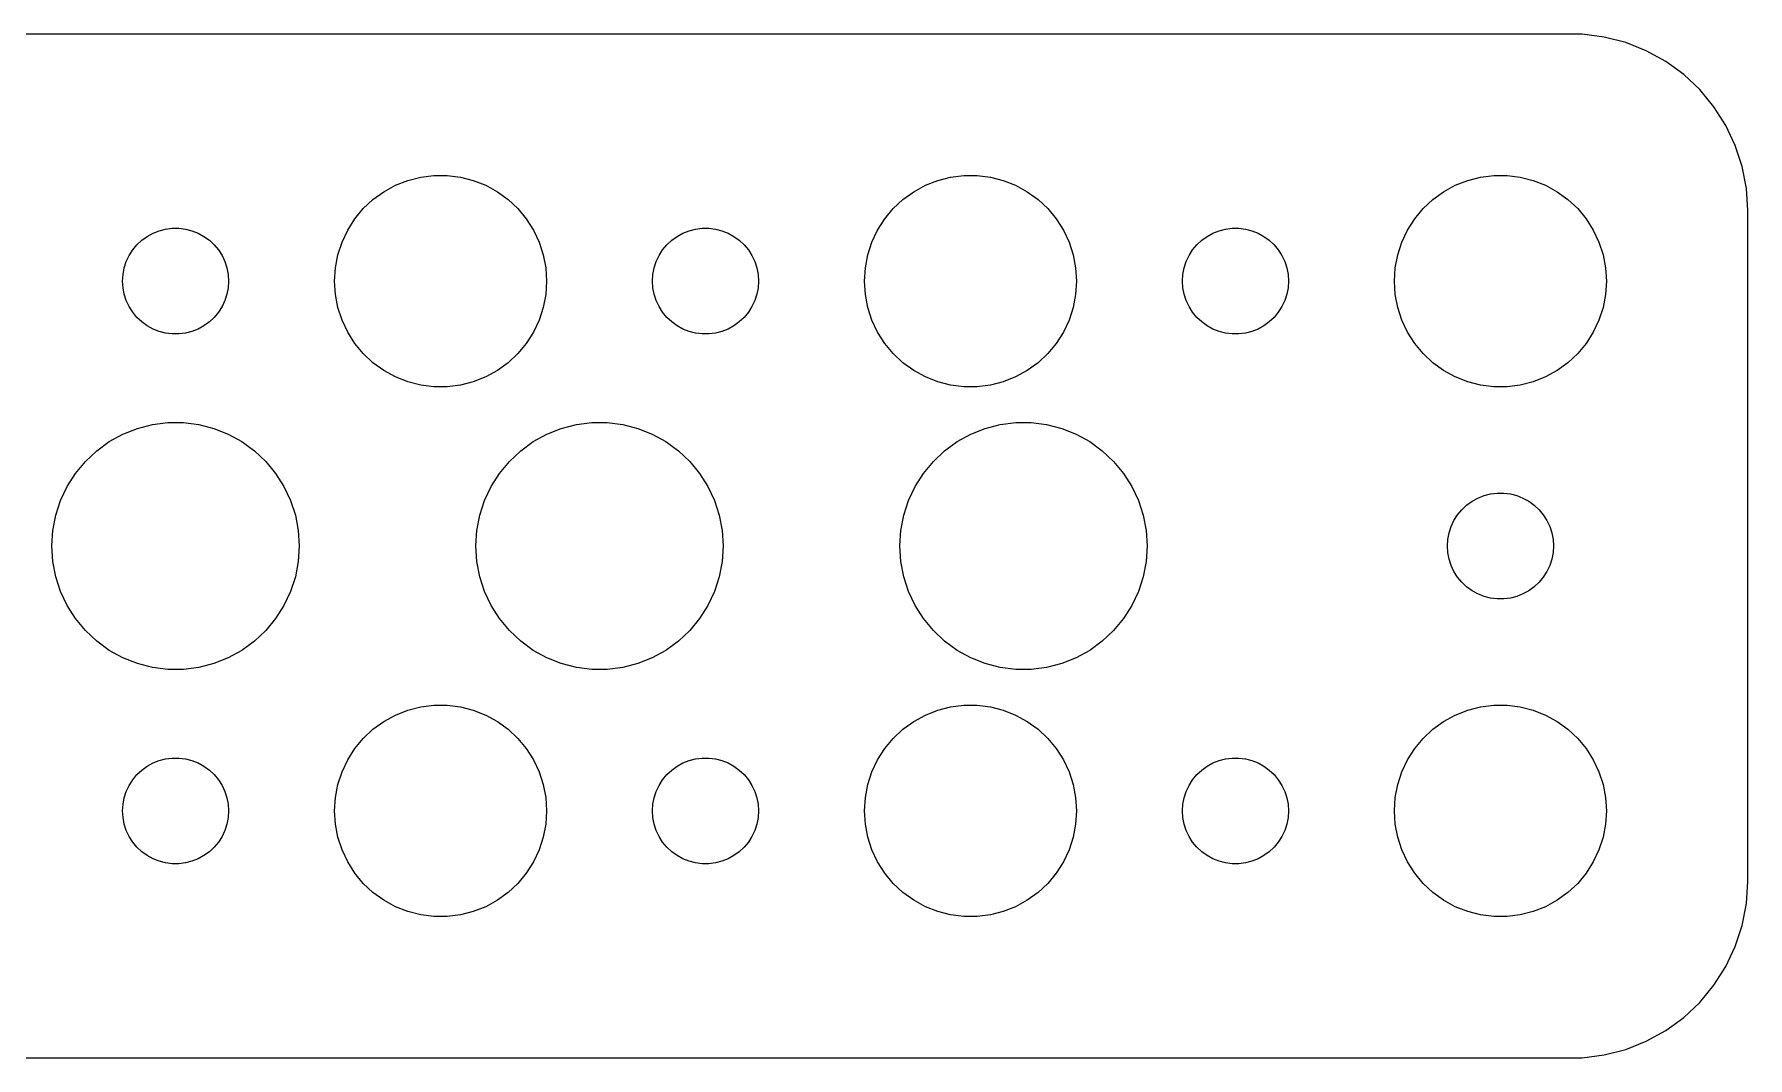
# Model space of a CAD drawing. Header units: metres. Extents: x -44.5 to 44.5, y 24.5 to 53.5.
# Drawn here: x -4 to 44.5, y 24.51 to 53.49 of the extents above; entities that cross this region are included whole.
import ezdxf

# ---------------------------------------------------------------- set-up
doc = ezdxf.new("R2010")
doc.units = ezdxf.units.M

msp = doc.modelspace()

# ---------------------------------------------------------------- linework, layer by layer
for p, q in [((39.8139, 53.4901), (-39.8139, 53.4901)), ((40.4369, 53.4114), (39.8139, 53.4901)), ((41.0451, 53.2553), (40.4369, 53.4114)), ((41.6289, 53.0241), (41.0451, 53.2553)), ((42.1791, 52.7216), (41.6289, 53.0241)), ((42.6871, 52.3526), (42.1791, 52.7216)), ((43.1448, 51.9227), (42.6871, 52.3526)), ((43.5451, 51.4389), (43.1448, 51.9227)), ((43.8815, 50.9088), (43.5451, 51.4389)), ((44.1489, 50.3406), (43.8815, 50.9088)), ((44.3429, 49.7434), (44.1489, 50.3406)), ((6.93785, 49.4469), (7.31161, 49.4941)), ((7.31161, 49.4941), (7.68837, 49.4941)), ((7.68837, 49.4941), (8.06213, 49.4469)), ((21.9379, 49.4469), (22.3116, 49.4941)), ((22.3116, 49.4941), (22.6884, 49.4941)), ((22.6884, 49.4941), (23.0621, 49.4469)), ((36.9379, 49.4469), (37.3116, 49.4941)), ((37.3116, 49.4941), (37.6884, 49.4941)), ((37.6884, 49.4941), (38.0621, 49.4469)), ((44.4606, 49.1267), (44.3429, 49.7434)), ((5.58772, 48.8115), (5.89252, 49.033)), ((5.89252, 49.033), (6.22266, 49.2145)), ((6.22266, 49.2145), (6.57294, 49.3532)), ((6.57294, 49.3532), (6.93785, 49.4469)), ((8.06213, 49.4469), (8.42705, 49.3532)), ((8.42705, 49.3532), (8.77733, 49.2145)), ((8.77733, 49.2145), (9.10747, 49.033)), ((9.10747, 49.033), (9.41226, 48.8115)), ((20.5877, 48.8115), (20.8925, 49.033)), ((20.8925, 49.033), (21.2227, 49.2145)), ((21.2227, 49.2145), (21.5729, 49.3532)), ((21.5729, 49.3532), (21.9379, 49.4469)), ((23.0621, 49.4469), (23.427, 49.3532)), ((23.427, 49.3532), (23.7773, 49.2145)), ((23.7773, 49.2145), (24.1075, 49.033)), ((24.1075, 49.033), (24.4123, 48.8115)), ((35.5877, 48.8115), (35.8925, 49.033)), ((35.8925, 49.033), (36.2227, 49.2145)), ((36.2227, 49.2145), (36.5729, 49.3532)), ((36.5729, 49.3532), (36.9379, 49.4469)), ((38.0621, 49.4469), (38.427, 49.3532)), ((38.427, 49.3532), (38.7773, 49.2145)), ((38.7773, 49.2145), (39.1075, 49.033)), ((39.1075, 49.033), (39.4123, 48.8115)), ((44.5, 48.5), (44.4606, 49.1267)), ((5.07294, 48.2634), (5.31308, 48.5536)), ((5.31308, 48.5536), (5.58772, 48.8115)), ((9.41226, 48.8115), (9.6869, 48.5536)), ((9.6869, 48.5536), (9.92705, 48.2634)), ((20.0729, 48.2634), (20.3131, 48.5536)), ((20.3131, 48.5536), (20.5877, 48.8115)), ((24.4123, 48.8115), (24.6869, 48.5536)), ((24.6869, 48.5536), (24.927, 48.2634)), ((35.0729, 48.2634), (35.3131, 48.5536)), ((35.3131, 48.5536), (35.5877, 48.8115)), ((39.4123, 48.8115), (39.6869, 48.5536)), ((39.6869, 48.5536), (39.927, 48.2634)), ((44.5, 29.5), (44.5, 48.5)), ((4.87108, 47.9453), (5.07294, 48.2634)), ((9.92705, 48.2634), (10.1289, 47.9453)), ((19.8711, 47.9453), (20.0729, 48.2634)), ((24.927, 48.2634), (25.1289, 47.9453)), ((34.8711, 47.9453), (35.0729, 48.2634)), ((39.927, 48.2634), (40.1289, 47.9453)), ((-1.09344, 47.5268), (-0.95613, 47.6558)), ((-0.95613, 47.6558), (-0.80373, 47.7665)), ((-0.80373, 47.7665), (-0.63866, 47.8572)), ((-0.63866, 47.8572), (-0.46352, 47.9266)), ((-0.46352, 47.9266), (-0.28107, 47.9734)), ((-0.28107, 47.9734), (-0.09418, 47.997)), ((-0.09418, 47.997), (0.09418, 47.997)), ((0.09418, 47.997), (0.28107, 47.9734)), ((0.28107, 47.9734), (0.46352, 47.9266)), ((0.46352, 47.9266), (0.63866, 47.8572)), ((0.63866, 47.8572), (0.80373, 47.7665)), ((0.80373, 47.7665), (0.95613, 47.6558)), ((0.95613, 47.6558), (1.09344, 47.5268)), ((4.59424, 47.2461), (4.71066, 47.6044)), ((4.71066, 47.6044), (4.87108, 47.9453)), ((10.1289, 47.9453), (10.2893, 47.6044)), ((10.2893, 47.6044), (10.4057, 47.2461)), ((13.9065, 47.5268), (14.0439, 47.6558)), ((14.0439, 47.6558), (14.1963, 47.7665)), ((14.1963, 47.7665), (14.3613, 47.8572)), ((14.3613, 47.8572), (14.5365, 47.9266)), ((14.5365, 47.9266), (14.7189, 47.9734)), ((14.7189, 47.9734), (14.9058, 47.997)), ((14.9058, 47.997), (15.0942, 47.997)), ((15.0942, 47.997), (15.2811, 47.9734)), ((15.2811, 47.9734), (15.4635, 47.9266)), ((15.4635, 47.9266), (15.6387, 47.8572)), ((15.6387, 47.8572), (15.8037, 47.7665)), ((15.8037, 47.7665), (15.9561, 47.6558)), ((15.9561, 47.6558), (16.0934, 47.5268)), ((19.5942, 47.2461), (19.7107, 47.6044)), ((19.7107, 47.6044), (19.8711, 47.9453)), ((25.1289, 47.9453), (25.2893, 47.6044)), ((25.2893, 47.6044), (25.4057, 47.2461)), ((28.9065, 47.5268), (29.0439, 47.6558)), ((29.0439, 47.6558), (29.1963, 47.7665)), ((29.1963, 47.7665), (29.3613, 47.8572)), ((29.3613, 47.8572), (29.5365, 47.9266)), ((29.5365, 47.9266), (29.7189, 47.9734)), ((29.7189, 47.9734), (29.9058, 47.997)), ((29.9058, 47.997), (30.0942, 47.997)), ((30.0942, 47.997), (30.2811, 47.9734)), ((30.2811, 47.9734), (30.4635, 47.9266)), ((30.4635, 47.9266), (30.6387, 47.8572)), ((30.6387, 47.8572), (30.8037, 47.7665)), ((30.8037, 47.7665), (30.9561, 47.6558)), ((30.9561, 47.6558), (31.0934, 47.5268)), ((34.5942, 47.2461), (34.7107, 47.6044)), ((34.7107, 47.6044), (34.8711, 47.9453)), ((40.1289, 47.9453), (40.2893, 47.6044)), ((40.2893, 47.6044), (40.4057, 47.2461)), ((-1.45287, 46.873), (-1.39465, 47.0522)), ((-1.39465, 47.0522), (-1.31445, 47.2226)), ((-1.31445, 47.2226), (-1.21352, 47.3817)), ((-1.21352, 47.3817), (-1.09344, 47.5268)), ((1.09344, 47.5268), (1.21352, 47.3817)), ((1.21352, 47.3817), (1.31445, 47.2226)), ((1.31445, 47.2226), (1.39465, 47.0522)), ((1.39465, 47.0522), (1.45287, 46.873)), ((4.52365, 46.876), (4.59424, 47.2461)), ((10.4057, 47.2461), (10.4763, 46.876)), ((13.5471, 46.873), (13.6053, 47.0522)), ((13.6053, 47.0522), (13.6855, 47.2226)), ((13.6855, 47.2226), (13.7865, 47.3817)), ((13.7865, 47.3817), (13.9065, 47.5268)), ((16.0934, 47.5268), (16.2135, 47.3817)), ((16.2135, 47.3817), (16.3145, 47.2226)), ((16.3145, 47.2226), (16.3947, 47.0522)), ((16.3947, 47.0522), (16.4529, 46.873)), ((19.5237, 46.876), (19.5942, 47.2461)), ((25.4057, 47.2461), (25.4763, 46.876)), ((28.5471, 46.873), (28.6053, 47.0522)), ((28.6053, 47.0522), (28.6855, 47.2226)), ((28.6855, 47.2226), (28.7865, 47.3817)), ((28.7865, 47.3817), (28.9065, 47.5268)), ((31.0934, 47.5268), (31.2135, 47.3817)), ((31.2135, 47.3817), (31.3145, 47.2226)), ((31.3145, 47.2226), (31.3947, 47.0522)), ((31.3947, 47.0522), (31.4529, 46.873)), ((34.5237, 46.876), (34.5942, 47.2461)), ((40.4057, 47.2461), (40.4763, 46.876)), ((-1.5, 46.5), (-1.48816, 46.688)), ((-1.48816, 46.688), (-1.45287, 46.873)), ((1.45287, 46.873), (1.48816, 46.688)), ((1.48816, 46.688), (1.5, 46.5)), ((4.5, 46.5), (4.52365, 46.876)), ((10.4763, 46.876), (10.5, 46.5)), ((13.5, 46.5), (13.5118, 46.688)), ((13.5118, 46.688), (13.5471, 46.873)), ((16.4529, 46.873), (16.4882, 46.688)), ((16.4882, 46.688), (16.5, 46.5)), ((19.5, 46.5), (19.5237, 46.876)), ((25.4763, 46.876), (25.5, 46.5)), ((28.5, 46.5), (28.5118, 46.688)), ((28.5118, 46.688), (28.5471, 46.873)), ((31.4529, 46.873), (31.4882, 46.688)), ((31.4882, 46.688), (31.5, 46.5)), ((34.5, 46.5), (34.5237, 46.876)), ((40.4763, 46.876), (40.5, 46.5)), ((-1.48816, 46.312), (-1.5, 46.5)), ((-1.45287, 46.127), (-1.48816, 46.312)), ((-1.39465, 45.9478), (-1.45287, 46.127)), ((1.45287, 46.127), (1.39465, 45.9478)), ((1.48816, 46.312), (1.45287, 46.127)), ((1.5, 46.5), (1.48816, 46.312)), ((4.52365, 46.124), (4.5, 46.5)), ((4.59424, 45.7539), (4.52365, 46.124)), ((10.4763, 46.124), (10.4057, 45.7539)), ((10.5, 46.5), (10.4763, 46.124)), ((13.5118, 46.312), (13.5, 46.5)), ((13.5471, 46.127), (13.5118, 46.312)), ((13.6053, 45.9478), (13.5471, 46.127)), ((16.4529, 46.127), (16.3947, 45.9478)), ((16.4882, 46.312), (16.4529, 46.127)), ((16.5, 46.5), (16.4882, 46.312)), ((19.5237, 46.124), (19.5, 46.5)), ((19.5942, 45.7539), (19.5237, 46.124)), ((25.4763, 46.124), (25.4057, 45.7539)), ((25.5, 46.5), (25.4763, 46.124)), ((28.5118, 46.312), (28.5, 46.5)), ((28.5471, 46.127), (28.5118, 46.312)), ((28.6053, 45.9478), (28.5471, 46.127)), ((31.4529, 46.127), (31.3947, 45.9478)), ((31.4882, 46.312), (31.4529, 46.127)), ((31.5, 46.5), (31.4882, 46.312)), ((34.5237, 46.124), (34.5, 46.5)), ((34.5942, 45.7539), (34.5237, 46.124)), ((40.4763, 46.124), (40.4057, 45.7539)), ((40.5, 46.5), (40.4763, 46.124)), ((-1.31445, 45.7774), (-1.39465, 45.9478)), ((-1.21352, 45.6183), (-1.31445, 45.7774)), ((-1.09344, 45.4732), (-1.21352, 45.6183)), ((1.21352, 45.6183), (1.09344, 45.4732)), ((1.31445, 45.7774), (1.21352, 45.6183)), ((1.39465, 45.9478), (1.31445, 45.7774)), ((4.71066, 45.3956), (4.59424, 45.7539)), ((10.4057, 45.7539), (10.2893, 45.3956)), ((13.6855, 45.7774), (13.6053, 45.9478)), ((13.7865, 45.6183), (13.6855, 45.7774)), ((13.9065, 45.4732), (13.7865, 45.6183)), ((16.2135, 45.6183), (16.0934, 45.4732)), ((16.3145, 45.7774), (16.2135, 45.6183)), ((16.3947, 45.9478), (16.3145, 45.7774)), ((19.7107, 45.3956), (19.5942, 45.7539)), ((25.4057, 45.7539), (25.2893, 45.3956)), ((28.6855, 45.7774), (28.6053, 45.9478)), ((28.7865, 45.6183), (28.6855, 45.7774)), ((28.9065, 45.4732), (28.7865, 45.6183)), ((31.2135, 45.6183), (31.0934, 45.4732)), ((31.3145, 45.7774), (31.2135, 45.6183)), ((31.3947, 45.9478), (31.3145, 45.7774)), ((34.7107, 45.3956), (34.5942, 45.7539)), ((40.4057, 45.7539), (40.2893, 45.3956)), ((-0.95613, 45.3442), (-1.09344, 45.4732)), ((-0.80373, 45.2335), (-0.95613, 45.3442)), ((-0.63866, 45.1427), (-0.80373, 45.2335)), ((-0.46352, 45.0734), (-0.63866, 45.1427)), ((0.63866, 45.1427), (0.46352, 45.0734)), ((0.80373, 45.2335), (0.63866, 45.1427)), ((0.95613, 45.3442), (0.80373, 45.2335)), ((1.09344, 45.4732), (0.95613, 45.3442)), ((4.87108, 45.0547), (4.71066, 45.3956)), ((10.2893, 45.3956), (10.1289, 45.0547)), ((14.0439, 45.3442), (13.9065, 45.4732)), ((14.1963, 45.2335), (14.0439, 45.3442)), ((14.3613, 45.1427), (14.1963, 45.2335)), ((14.5365, 45.0734), (14.3613, 45.1427)), ((15.6387, 45.1427), (15.4635, 45.0734)), ((15.8037, 45.2335), (15.6387, 45.1427)), ((15.9561, 45.3442), (15.8037, 45.2335)), ((16.0934, 45.4732), (15.9561, 45.3442)), ((19.8711, 45.0547), (19.7107, 45.3956)), ((25.2893, 45.3956), (25.1289, 45.0547)), ((29.0439, 45.3442), (28.9065, 45.4732)), ((29.1963, 45.2335), (29.0439, 45.3442)), ((29.3613, 45.1427), (29.1963, 45.2335)), ((29.5365, 45.0734), (29.3613, 45.1427)), ((30.6387, 45.1427), (30.4635, 45.0734)), ((30.8037, 45.2335), (30.6387, 45.1427)), ((30.9561, 45.3442), (30.8037, 45.2335)), ((31.0934, 45.4732), (30.9561, 45.3442)), ((34.8711, 45.0547), (34.7107, 45.3956)), ((40.2893, 45.3956), (40.1289, 45.0547)), ((-0.28107, 45.0266), (-0.46352, 45.0734)), ((-0.09418, 45.0029), (-0.28107, 45.0266)), ((0.09418, 45.0029), (-0.09418, 45.0029)), ((0.28107, 45.0266), (0.09418, 45.0029)), ((0.46352, 45.0734), (0.28107, 45.0266)), ((5.07294, 44.7366), (4.87108, 45.0547)), ((5.31308, 44.4464), (5.07294, 44.7366)), ((9.92705, 44.7366), (9.6869, 44.4464)), ((10.1289, 45.0547), (9.92705, 44.7366)), ((14.7189, 45.0266), (14.5365, 45.0734)), ((14.9058, 45.0029), (14.7189, 45.0266)), ((15.0942, 45.0029), (14.9058, 45.0029)), ((15.2811, 45.0266), (15.0942, 45.0029)), ((15.4635, 45.0734), (15.2811, 45.0266)), ((20.0729, 44.7366), (19.8711, 45.0547)), ((20.3131, 44.4464), (20.0729, 44.7366)), ((24.927, 44.7366), (24.6869, 44.4464)), ((25.1289, 45.0547), (24.927, 44.7366)), ((29.7189, 45.0266), (29.5365, 45.0734)), ((29.9058, 45.0029), (29.7189, 45.0266)), ((30.0942, 45.0029), (29.9058, 45.0029)), ((30.2811, 45.0266), (30.0942, 45.0029)), ((30.4635, 45.0734), (30.2811, 45.0266)), ((35.0729, 44.7366), (34.8711, 45.0547)), ((35.3131, 44.4464), (35.0729, 44.7366)), ((39.927, 44.7366), (39.6869, 44.4464)), ((40.1289, 45.0547), (39.927, 44.7366)), ((5.58772, 44.1884), (5.31308, 44.4464)), ((5.89252, 43.967), (5.58772, 44.1884)), ((9.41226, 44.1884), (9.10747, 43.967)), ((9.6869, 44.4464), (9.41226, 44.1884)), ((20.5877, 44.1884), (20.3131, 44.4464)), ((20.8925, 43.967), (20.5877, 44.1884)), ((24.4123, 44.1884), (24.1075, 43.967)), ((24.6869, 44.4464), (24.4123, 44.1884)), ((35.5877, 44.1884), (35.3131, 44.4464)), ((35.8925, 43.967), (35.5877, 44.1884)), ((39.4123, 44.1884), (39.1075, 43.967)), ((39.6869, 44.4464), (39.4123, 44.1884)), ((6.22266, 43.7855), (5.89252, 43.967)), ((6.57294, 43.6468), (6.22266, 43.7855)), ((8.77733, 43.7855), (8.42705, 43.6468)), ((9.10747, 43.967), (8.77733, 43.7855)), ((21.2227, 43.7855), (20.8925, 43.967)), ((21.5729, 43.6468), (21.2227, 43.7855)), ((23.7773, 43.7855), (23.427, 43.6468)), ((24.1075, 43.967), (23.7773, 43.7855)), ((36.2227, 43.7855), (35.8925, 43.967)), ((36.5729, 43.6468), (36.2227, 43.7855)), ((38.7773, 43.7855), (38.427, 43.6468)), ((39.1075, 43.967), (38.7773, 43.7855)), ((6.93785, 43.5531), (6.57294, 43.6468)), ((7.31161, 43.5059), (6.93785, 43.5531)), ((7.68837, 43.5059), (7.31161, 43.5059)), ((8.06213, 43.5531), (7.68837, 43.5059)), ((8.42705, 43.6468), (8.06213, 43.5531)), ((21.9379, 43.5531), (21.5729, 43.6468)), ((22.3116, 43.5059), (21.9379, 43.5531)), ((22.6884, 43.5059), (22.3116, 43.5059)), ((23.0621, 43.5531), (22.6884, 43.5059)), ((23.427, 43.6468), (23.0621, 43.5531)), ((36.9379, 43.5531), (36.5729, 43.6468)), ((37.3116, 43.5059), (36.9379, 43.5531)), ((37.6884, 43.5059), (37.3116, 43.5059)), ((38.0621, 43.5531), (37.6884, 43.5059)), ((38.427, 43.6468), (38.0621, 43.5531)), ((-1.49022, 42.1669), (-1.08156, 42.3287)), ((-1.08156, 42.3287), (-0.65582, 42.438)), ((-0.65582, 42.438), (-0.21976, 42.4931)), ((-0.21976, 42.4931), (0.21976, 42.4931)), ((0.21976, 42.4931), (0.65582, 42.438)), ((0.65582, 42.438), (1.08156, 42.3287)), ((1.08156, 42.3287), (1.49022, 42.1669)), ((10.5098, 42.1669), (10.9184, 42.3287)), ((10.9184, 42.3287), (11.3442, 42.438)), ((11.3442, 42.438), (11.7802, 42.4931)), ((11.7802, 42.4931), (12.2198, 42.4931)), ((12.2198, 42.4931), (12.6558, 42.438)), ((12.6558, 42.438), (13.0816, 42.3287)), ((13.0816, 42.3287), (13.4902, 42.1669)), ((22.5098, 42.1669), (22.9184, 42.3287)), ((22.9184, 42.3287), (23.3442, 42.438)), ((23.3442, 42.438), (23.7802, 42.4931)), ((23.7802, 42.4931), (24.2198, 42.4931)), ((24.2198, 42.4931), (24.6558, 42.438)), ((24.6558, 42.438), (25.0816, 42.3287)), ((25.0816, 42.3287), (25.4902, 42.1669)), ((-2.23097, 41.6968), (-1.87538, 41.9551)), ((-1.87538, 41.9551), (-1.49022, 42.1669)), ((1.49022, 42.1669), (1.87538, 41.9551)), ((1.87538, 41.9551), (2.23097, 41.6968)), ((9.76901, 41.6968), (10.1246, 41.9551)), ((10.1246, 41.9551), (10.5098, 42.1669)), ((13.4902, 42.1669), (13.8754, 41.9551)), ((13.8754, 41.9551), (14.231, 41.6968)), ((21.769, 41.6968), (22.1246, 41.9551)), ((22.1246, 41.9551), (22.5098, 42.1669)), ((25.4902, 42.1669), (25.8754, 41.9551)), ((25.8754, 41.9551), (26.231, 41.6968)), ((-2.83156, 41.0572), (-2.55138, 41.3959)), ((-2.55138, 41.3959), (-2.23097, 41.6968)), ((2.23097, 41.6968), (2.55138, 41.3959)), ((2.55138, 41.3959), (2.83156, 41.0572)), ((9.16843, 41.0572), (9.44861, 41.3959)), ((9.44861, 41.3959), (9.76901, 41.6968)), ((14.231, 41.6968), (14.5514, 41.3959)), ((14.5514, 41.3959), (14.8316, 41.0572)), ((21.1684, 41.0572), (21.4486, 41.3959)), ((21.4486, 41.3959), (21.769, 41.6968)), ((26.231, 41.6968), (26.5514, 41.3959)), ((26.5514, 41.3959), (26.8316, 41.0572)), ((-3.06706, 40.6861), (-2.83156, 41.0572)), ((2.83156, 41.0572), (3.06706, 40.6861)), ((8.93292, 40.6861), (9.16843, 41.0572)), ((14.8316, 41.0572), (15.0671, 40.6861)), ((20.9329, 40.6861), (21.1684, 41.0572)), ((26.8316, 41.0572), (27.0671, 40.6861)), ((-3.39003, 39.8704), (-3.25421, 40.2884)), ((-3.25421, 40.2884), (-3.06706, 40.6861)), ((3.06706, 40.6861), (3.25421, 40.2884)), ((3.25421, 40.2884), (3.39003, 39.8704)), ((8.60995, 39.8704), (8.74577, 40.2884)), ((8.74577, 40.2884), (8.93292, 40.6861)), ((15.0671, 40.6861), (15.2542, 40.2884)), ((15.2542, 40.2884), (15.39, 39.8704)), ((20.61, 39.8704), (20.7458, 40.2884)), ((20.7458, 40.2884), (20.9329, 40.6861)), ((27.0671, 40.6861), (27.2542, 40.2884)), ((27.2542, 40.2884), (27.39, 39.8704)), ((36.5439, 40.1558), (36.6963, 40.2665)), ((36.6963, 40.2665), (36.8613, 40.3572)), ((36.8613, 40.3572), (37.0365, 40.4266)), ((37.0365, 40.4266), (37.2189, 40.4734)), ((37.2189, 40.4734), (37.4058, 40.497)), ((37.4058, 40.497), (37.5942, 40.497)), ((37.5942, 40.497), (37.7811, 40.4734)), ((37.7811, 40.4734), (37.9635, 40.4266)), ((37.9635, 40.4266), (38.1387, 40.3572)), ((38.1387, 40.3572), (38.3037, 40.2665)), ((38.3037, 40.2665), (38.4561, 40.1558)), ((-3.4724, 39.4387), (-3.39003, 39.8704)), ((3.39003, 39.8704), (3.4724, 39.4387)), ((8.52759, 39.4387), (8.60995, 39.8704)), ((15.39, 39.8704), (15.4724, 39.4387)), ((20.5276, 39.4387), (20.61, 39.8704)), ((27.39, 39.8704), (27.4724, 39.4387)), ((36.1855, 39.7226), (36.2865, 39.8817)), ((36.2865, 39.8817), (36.4065, 40.0268)), ((36.4065, 40.0268), (36.5439, 40.1558)), ((38.4561, 40.1558), (38.5934, 40.0268)), ((38.5934, 40.0268), (38.7135, 39.8817)), ((38.7135, 39.8817), (38.8145, 39.7226)), ((-3.5, 39), (-3.4724, 39.4387)), ((3.4724, 39.4387), (3.5, 39)), ((8.5, 39), (8.52759, 39.4387)), ((15.4724, 39.4387), (15.5, 39)), ((20.5, 39), (20.5276, 39.4387)), ((27.4724, 39.4387), (27.5, 39)), ((36.0118, 39.188), (36.0471, 39.373)), ((36.0471, 39.373), (36.1053, 39.5522)), ((36.1053, 39.5522), (36.1855, 39.7226)), ((38.8145, 39.7226), (38.8947, 39.5522)), ((38.8947, 39.5522), (38.9529, 39.373)), ((38.9529, 39.373), (38.9882, 39.188)), ((-3.4724, 38.5613), (-3.5, 39)), ((3.5, 39), (3.4724, 38.5613)), ((8.52759, 38.5613), (8.5, 39)), ((15.5, 39), (15.4724, 38.5613)), ((20.5276, 38.5613), (20.5, 39)), ((27.5, 39), (27.4724, 38.5613)), ((36, 39), (36.0118, 39.188)), ((36.0118, 38.812), (36, 39)), ((36.0471, 38.627), (36.0118, 38.812)), ((38.9882, 38.812), (38.9529, 38.627)), ((38.9882, 39.188), (39, 39)), ((39, 39), (38.9882, 38.812)), ((-3.39003, 38.1296), (-3.4724, 38.5613)), ((3.4724, 38.5613), (3.39003, 38.1296)), ((8.60995, 38.1296), (8.52759, 38.5613)), ((15.4724, 38.5613), (15.39, 38.1296)), ((20.61, 38.1296), (20.5276, 38.5613)), ((27.4724, 38.5613), (27.39, 38.1296)), ((36.1053, 38.4478), (36.0471, 38.627)), ((36.1855, 38.2774), (36.1053, 38.4478)), ((38.8947, 38.4478), (38.8145, 38.2774)), ((38.9529, 38.627), (38.8947, 38.4478)), ((-3.25421, 37.7116), (-3.39003, 38.1296)), ((3.39003, 38.1296), (3.25421, 37.7116)), ((8.74577, 37.7116), (8.60995, 38.1296)), ((15.39, 38.1296), (15.2542, 37.7116)), ((20.7458, 37.7116), (20.61, 38.1296)), ((27.39, 38.1296), (27.2542, 37.7116)), ((36.2865, 38.1183), (36.1855, 38.2774)), ((36.4065, 37.9732), (36.2865, 38.1183)), ((36.5439, 37.8442), (36.4065, 37.9732)), ((36.6963, 37.7335), (36.5439, 37.8442)), ((38.4561, 37.8442), (38.3037, 37.7335)), ((38.5934, 37.9732), (38.4561, 37.8442)), ((38.7135, 38.1183), (38.5934, 37.9732)), ((38.8145, 38.2774), (38.7135, 38.1183)), ((-3.06706, 37.3139), (-3.25421, 37.7116)), ((3.25421, 37.7116), (3.06706, 37.3139)), ((8.93292, 37.3139), (8.74577, 37.7116)), ((15.2542, 37.7116), (15.0671, 37.3139)), ((20.9329, 37.3139), (20.7458, 37.7116)), ((27.2542, 37.7116), (27.0671, 37.3139)), ((36.8613, 37.6428), (36.6963, 37.7335)), ((37.0365, 37.5734), (36.8613, 37.6428)), ((37.2189, 37.5266), (37.0365, 37.5734)), ((37.4058, 37.503), (37.2189, 37.5266)), ((37.5942, 37.503), (37.4058, 37.503)), ((37.7811, 37.5266), (37.5942, 37.503)), ((37.9635, 37.5734), (37.7811, 37.5266)), ((38.1387, 37.6428), (37.9635, 37.5734)), ((38.3037, 37.7335), (38.1387, 37.6428)), ((-2.83156, 36.9428), (-3.06706, 37.3139)), ((-2.55138, 36.6041), (-2.83156, 36.9428)), ((2.83156, 36.9428), (2.55138, 36.6041)), ((3.06706, 37.3139), (2.83156, 36.9428)), ((9.16843, 36.9428), (8.93292, 37.3139)), ((9.44861, 36.6041), (9.16843, 36.9428)), ((14.8316, 36.9428), (14.5514, 36.6041)), ((15.0671, 37.3139), (14.8316, 36.9428)), ((21.1684, 36.9428), (20.9329, 37.3139)), ((21.4486, 36.6041), (21.1684, 36.9428)), ((26.8316, 36.9428), (26.5514, 36.6041)), ((27.0671, 37.3139), (26.8316, 36.9428)), ((-2.23097, 36.3032), (-2.55138, 36.6041)), ((2.55138, 36.6041), (2.23097, 36.3032)), ((9.76901, 36.3032), (9.44861, 36.6041)), ((14.5514, 36.6041), (14.231, 36.3032)), ((21.769, 36.3032), (21.4486, 36.6041)), ((26.5514, 36.6041), (26.231, 36.3032)), ((-1.87538, 36.0449), (-2.23097, 36.3032)), ((-1.49022, 35.8331), (-1.87538, 36.0449)), ((1.87538, 36.0449), (1.49022, 35.8331)), ((2.23097, 36.3032), (1.87538, 36.0449)), ((10.1246, 36.0449), (9.76901, 36.3032)), ((10.5098, 35.8331), (10.1246, 36.0449)), ((13.8754, 36.0449), (13.4902, 35.8331)), ((14.231, 36.3032), (13.8754, 36.0449)), ((22.1246, 36.0449), (21.769, 36.3032)), ((22.5098, 35.8331), (22.1246, 36.0449)), ((25.8754, 36.0449), (25.4902, 35.8331)), ((26.231, 36.3032), (25.8754, 36.0449)), ((-1.08156, 35.6713), (-1.49022, 35.8331)), ((-0.65582, 35.562), (-1.08156, 35.6713)), ((-0.21976, 35.5069), (-0.65582, 35.562)), ((0.21976, 35.5069), (-0.21976, 35.5069)), ((0.65582, 35.562), (0.21976, 35.5069)), ((1.08156, 35.6713), (0.65582, 35.562)), ((1.49022, 35.8331), (1.08156, 35.6713)), ((10.9184, 35.6713), (10.5098, 35.8331)), ((11.3442, 35.562), (10.9184, 35.6713)), ((11.7802, 35.5069), (11.3442, 35.562)), ((12.2198, 35.5069), (11.7802, 35.5069)), ((12.6558, 35.562), (12.2198, 35.5069)), ((13.0816, 35.6713), (12.6558, 35.562)), ((13.4902, 35.8331), (13.0816, 35.6713)), ((22.9184, 35.6713), (22.5098, 35.8331)), ((23.3442, 35.562), (22.9184, 35.6713)), ((23.7802, 35.5069), (23.3442, 35.562)), ((24.2198, 35.5069), (23.7802, 35.5069)), ((24.6558, 35.562), (24.2198, 35.5069)), ((25.0816, 35.6713), (24.6558, 35.562)), ((25.4902, 35.8331), (25.0816, 35.6713)), ((6.57294, 34.3532), (6.93785, 34.4469)), ((6.93785, 34.4469), (7.31161, 34.4941)), ((7.31161, 34.4941), (7.68837, 34.4941)), ((7.68837, 34.4941), (8.06213, 34.4469)), ((8.06213, 34.4469), (8.42705, 34.3532)), ((21.5729, 34.3532), (21.9379, 34.4469)), ((21.9379, 34.4469), (22.3116, 34.4941)), ((22.3116, 34.4941), (22.6884, 34.4941)), ((22.6884, 34.4941), (23.0621, 34.4469)), ((23.0621, 34.4469), (23.427, 34.3532)), ((36.5729, 34.3532), (36.9379, 34.4469)), ((36.9379, 34.4469), (37.3116, 34.4941)), ((37.3116, 34.4941), (37.6884, 34.4941)), ((37.6884, 34.4941), (38.0621, 34.4469)), ((38.0621, 34.4469), (38.427, 34.3532)), ((5.58772, 33.8116), (5.89252, 34.033)), ((5.89252, 34.033), (6.22266, 34.2145)), ((6.22266, 34.2145), (6.57294, 34.3532)), ((8.42705, 34.3532), (8.77733, 34.2145)), ((8.77733, 34.2145), (9.10747, 34.033)), ((9.10747, 34.033), (9.41226, 33.8116)), ((20.5877, 33.8116), (20.8925, 34.033)), ((20.8925, 34.033), (21.2227, 34.2145)), ((21.2227, 34.2145), (21.5729, 34.3532)), ((23.427, 34.3532), (23.7773, 34.2145)), ((23.7773, 34.2145), (24.1075, 34.033)), ((24.1075, 34.033), (24.4123, 33.8116)), ((35.5877, 33.8116), (35.8925, 34.033)), ((35.8925, 34.033), (36.2227, 34.2145)), ((36.2227, 34.2145), (36.5729, 34.3532)), ((38.427, 34.3532), (38.7773, 34.2145)), ((38.7773, 34.2145), (39.1075, 34.033)), ((39.1075, 34.033), (39.4123, 33.8116)), ((5.07294, 33.2634), (5.31308, 33.5536)), ((5.31308, 33.5536), (5.58772, 33.8116)), ((9.41226, 33.8116), (9.6869, 33.5536)), ((9.6869, 33.5536), (9.92705, 33.2634)), ((20.0729, 33.2634), (20.3131, 33.5536)), ((20.3131, 33.5536), (20.5877, 33.8116)), ((24.4123, 33.8116), (24.6869, 33.5536)), ((24.6869, 33.5536), (24.927, 33.2634)), ((35.0729, 33.2634), (35.3131, 33.5536)), ((35.3131, 33.5536), (35.5877, 33.8116)), ((39.4123, 33.8116), (39.6869, 33.5536)), ((39.6869, 33.5536), (39.927, 33.2634)), ((-0.28107, 32.9734), (-0.09418, 32.9971)), ((-0.09418, 32.9971), (0.09418, 32.9971)), ((0.09418, 32.9971), (0.28107, 32.9734)), ((4.87108, 32.9453), (5.07294, 33.2634)), ((9.92705, 33.2634), (10.1289, 32.9453)), ((14.7189, 32.9734), (14.9058, 32.9971)), ((14.9058, 32.9971), (15.0942, 32.9971)), ((15.0942, 32.9971), (15.2811, 32.9734)), ((19.8711, 32.9453), (20.0729, 33.2634)), ((24.927, 33.2634), (25.1289, 32.9453)), ((29.7189, 32.9734), (29.9058, 32.9971)), ((29.9058, 32.9971), (30.0942, 32.9971)), ((30.0942, 32.9971), (30.2811, 32.9734)), ((34.8711, 32.9453), (35.0729, 33.2634)), ((39.927, 33.2634), (40.1289, 32.9453)), ((-1.21352, 32.3817), (-1.09344, 32.5268)), ((-1.09344, 32.5268), (-0.95613, 32.6558)), ((-0.95613, 32.6558), (-0.80373, 32.7665)), ((-0.80373, 32.7665), (-0.63866, 32.8573)), ((-0.63866, 32.8573), (-0.46352, 32.9266)), ((-0.46352, 32.9266), (-0.28107, 32.9734)), ((0.28107, 32.9734), (0.46352, 32.9266)), ((0.46352, 32.9266), (0.63866, 32.8573)), ((0.63866, 32.8573), (0.80373, 32.7665)), ((0.80373, 32.7665), (0.95613, 32.6558)), ((0.95613, 32.6558), (1.09344, 32.5268)), ((1.09344, 32.5268), (1.21352, 32.3817)), ((4.59424, 32.2461), (4.71066, 32.6044)), ((4.71066, 32.6044), (4.87108, 32.9453)), ((10.1289, 32.9453), (10.2893, 32.6044)), ((10.2893, 32.6044), (10.4057, 32.2461)), ((13.7865, 32.3817), (13.9065, 32.5268)), ((13.9065, 32.5268), (14.0439, 32.6558)), ((14.0439, 32.6558), (14.1963, 32.7665)), ((14.1963, 32.7665), (14.3613, 32.8573)), ((14.3613, 32.8573), (14.5365, 32.9266)), ((14.5365, 32.9266), (14.7189, 32.9734)), ((15.2811, 32.9734), (15.4635, 32.9266)), ((15.4635, 32.9266), (15.6387, 32.8573)), ((15.6387, 32.8573), (15.8037, 32.7665)), ((15.8037, 32.7665), (15.9561, 32.6558)), ((15.9561, 32.6558), (16.0934, 32.5268)), ((16.0934, 32.5268), (16.2135, 32.3817)), ((19.5942, 32.2461), (19.7107, 32.6044)), ((19.7107, 32.6044), (19.8711, 32.9453)), ((25.1289, 32.9453), (25.2893, 32.6044)), ((25.2893, 32.6044), (25.4057, 32.2461)), ((28.7865, 32.3817), (28.9065, 32.5268)), ((28.9065, 32.5268), (29.0439, 32.6558)), ((29.0439, 32.6558), (29.1963, 32.7665)), ((29.1963, 32.7665), (29.3613, 32.8573)), ((29.3613, 32.8573), (29.5365, 32.9266)), ((29.5365, 32.9266), (29.7189, 32.9734)), ((30.2811, 32.9734), (30.4635, 32.9266)), ((30.4635, 32.9266), (30.6387, 32.8573)), ((30.6387, 32.8573), (30.8037, 32.7665)), ((30.8037, 32.7665), (30.9561, 32.6558)), ((30.9561, 32.6558), (31.0934, 32.5268)), ((31.0934, 32.5268), (31.2135, 32.3817)), ((34.5942, 32.2461), (34.7107, 32.6044)), ((34.7107, 32.6044), (34.8711, 32.9453)), ((40.1289, 32.9453), (40.2893, 32.6044)), ((40.2893, 32.6044), (40.4057, 32.2461)), ((-1.45287, 31.873), (-1.39465, 32.0522)), ((-1.39465, 32.0522), (-1.31445, 32.2226)), ((-1.31445, 32.2226), (-1.21352, 32.3817)), ((1.21352, 32.3817), (1.31445, 32.2226)), ((1.31445, 32.2226), (1.39465, 32.0522)), ((1.39465, 32.0522), (1.45287, 31.873)), ((4.52365, 31.876), (4.59424, 32.2461)), ((10.4057, 32.2461), (10.4763, 31.876)), ((13.5471, 31.873), (13.6053, 32.0522)), ((13.6053, 32.0522), (13.6855, 32.2226)), ((13.6855, 32.2226), (13.7865, 32.3817)), ((16.2135, 32.3817), (16.3145, 32.2226)), ((16.3145, 32.2226), (16.3947, 32.0522)), ((16.3947, 32.0522), (16.4529, 31.873)), ((19.5237, 31.876), (19.5942, 32.2461)), ((25.4057, 32.2461), (25.4763, 31.876)), ((28.5471, 31.873), (28.6053, 32.0522)), ((28.6053, 32.0522), (28.6855, 32.2226)), ((28.6855, 32.2226), (28.7865, 32.3817)), ((31.2135, 32.3817), (31.3145, 32.2226)), ((31.3145, 32.2226), (31.3947, 32.0522)), ((31.3947, 32.0522), (31.4529, 31.873)), ((34.5237, 31.876), (34.5942, 32.2461)), ((40.4057, 32.2461), (40.4763, 31.876)), ((-1.5, 31.5), (-1.48816, 31.688)), ((-1.48816, 31.688), (-1.45287, 31.873)), ((1.45287, 31.873), (1.48816, 31.688)), ((1.48816, 31.688), (1.5, 31.5)), ((4.5, 31.5), (4.52365, 31.876)), ((10.4763, 31.876), (10.5, 31.5)), ((13.5, 31.5), (13.5118, 31.688)), ((13.5118, 31.688), (13.5471, 31.873)), ((16.4529, 31.873), (16.4882, 31.688)), ((16.4882, 31.688), (16.5, 31.5)), ((19.5, 31.5), (19.5237, 31.876)), ((25.4763, 31.876), (25.5, 31.5)), ((28.5, 31.5), (28.5118, 31.688)), ((28.5118, 31.688), (28.5471, 31.873)), ((31.4529, 31.873), (31.4882, 31.688)), ((31.4882, 31.688), (31.5, 31.5)), ((34.5, 31.5), (34.5237, 31.876)), ((40.4763, 31.876), (40.5, 31.5)), ((-1.48816, 31.312), (-1.5, 31.5)), ((-1.45287, 31.127), (-1.48816, 31.312)), ((-1.39465, 30.9478), (-1.45287, 31.127)), ((1.45287, 31.127), (1.39465, 30.9478)), ((1.48816, 31.312), (1.45287, 31.127)), ((1.5, 31.5), (1.48816, 31.312)), ((4.52365, 31.124), (4.5, 31.5)), ((4.59424, 30.7539), (4.52365, 31.124)), ((10.4763, 31.124), (10.4057, 30.7539)), ((10.5, 31.5), (10.4763, 31.124)), ((13.5118, 31.312), (13.5, 31.5)), ((13.5471, 31.127), (13.5118, 31.312)), ((13.6053, 30.9478), (13.5471, 31.127)), ((16.4529, 31.127), (16.3947, 30.9478)), ((16.4882, 31.312), (16.4529, 31.127)), ((16.5, 31.5), (16.4882, 31.312)), ((19.5237, 31.124), (19.5, 31.5)), ((19.5942, 30.7539), (19.5237, 31.124)), ((25.4763, 31.124), (25.4057, 30.7539)), ((25.5, 31.5), (25.4763, 31.124)), ((28.5118, 31.312), (28.5, 31.5)), ((28.5471, 31.127), (28.5118, 31.312)), ((28.6053, 30.9478), (28.5471, 31.127)), ((31.4529, 31.127), (31.3947, 30.9478)), ((31.4882, 31.312), (31.4529, 31.127)), ((31.5, 31.5), (31.4882, 31.312)), ((34.5237, 31.124), (34.5, 31.5)), ((34.5942, 30.7539), (34.5237, 31.124)), ((40.4763, 31.124), (40.4057, 30.7539)), ((40.5, 31.5), (40.4763, 31.124)), ((-1.31445, 30.7774), (-1.39465, 30.9478)), ((-1.21352, 30.6183), (-1.31445, 30.7774)), ((-1.09344, 30.4732), (-1.21352, 30.6183)), ((1.21352, 30.6183), (1.09344, 30.4732)), ((1.31445, 30.7774), (1.21352, 30.6183)), ((1.39465, 30.9478), (1.31445, 30.7774)), ((4.71066, 30.3956), (4.59424, 30.7539)), ((10.4057, 30.7539), (10.2893, 30.3956)), ((13.6855, 30.7774), (13.6053, 30.9478)), ((13.7865, 30.6183), (13.6855, 30.7774)), ((13.9065, 30.4732), (13.7865, 30.6183)), ((16.2135, 30.6183), (16.0934, 30.4732)), ((16.3145, 30.7774), (16.2135, 30.6183)), ((16.3947, 30.9478), (16.3145, 30.7774)), ((19.7107, 30.3956), (19.5942, 30.7539)), ((25.4057, 30.7539), (25.2893, 30.3956)), ((28.6855, 30.7774), (28.6053, 30.9478)), ((28.7865, 30.6183), (28.6855, 30.7774)), ((28.9065, 30.4732), (28.7865, 30.6183)), ((31.2135, 30.6183), (31.0934, 30.4732)), ((31.3145, 30.7774), (31.2135, 30.6183)), ((31.3947, 30.9478), (31.3145, 30.7774)), ((34.7107, 30.3956), (34.5942, 30.7539)), ((40.4057, 30.7539), (40.2893, 30.3956)), ((-0.95613, 30.3442), (-1.09344, 30.4732)), ((-0.80373, 30.2335), (-0.95613, 30.3442)), ((-0.63866, 30.1428), (-0.80373, 30.2335)), ((-0.46352, 30.0734), (-0.63866, 30.1428)), ((-0.28107, 30.0266), (-0.46352, 30.0734)), ((0.46352, 30.0734), (0.28107, 30.0266)), ((0.63866, 30.1428), (0.46352, 30.0734)), ((0.80373, 30.2335), (0.63866, 30.1428)), ((0.95613, 30.3442), (0.80373, 30.2335)), ((1.09344, 30.4732), (0.95613, 30.3442)), ((4.87108, 30.0547), (4.71066, 30.3956)), ((10.2893, 30.3956), (10.1289, 30.0547)), ((14.0439, 30.3442), (13.9065, 30.4732)), ((14.1963, 30.2335), (14.0439, 30.3442)), ((14.3613, 30.1428), (14.1963, 30.2335)), ((14.5365, 30.0734), (14.3613, 30.1428)), ((14.7189, 30.0266), (14.5365, 30.0734)), ((15.4635, 30.0734), (15.2811, 30.0266)), ((15.6387, 30.1428), (15.4635, 30.0734)), ((15.8037, 30.2335), (15.6387, 30.1428)), ((15.9561, 30.3442), (15.8037, 30.2335)), ((16.0934, 30.4732), (15.9561, 30.3442)), ((19.8711, 30.0547), (19.7107, 30.3956)), ((25.2893, 30.3956), (25.1289, 30.0547)), ((29.0439, 30.3442), (28.9065, 30.4732)), ((29.1963, 30.2335), (29.0439, 30.3442)), ((29.3613, 30.1428), (29.1963, 30.2335)), ((29.5365, 30.0734), (29.3613, 30.1428)), ((29.7189, 30.0266), (29.5365, 30.0734)), ((30.4635, 30.0734), (30.2811, 30.0266)), ((30.6387, 30.1428), (30.4635, 30.0734)), ((30.8037, 30.2335), (30.6387, 30.1428)), ((30.9561, 30.3442), (30.8037, 30.2335)), ((31.0934, 30.4732), (30.9561, 30.3442)), ((34.8711, 30.0547), (34.7107, 30.3956)), ((40.2893, 30.3956), (40.1289, 30.0547)), ((-0.09418, 30.003), (-0.28107, 30.0266)), ((0.09418, 30.003), (-0.09418, 30.003)), ((0.28107, 30.0266), (0.09418, 30.003)), ((5.07294, 29.7366), (4.87108, 30.0547)), ((5.31308, 29.4464), (5.07294, 29.7366)), ((9.92705, 29.7366), (9.6869, 29.4464)), ((10.1289, 30.0547), (9.92705, 29.7366)), ((14.9058, 30.003), (14.7189, 30.0266)), ((15.0942, 30.003), (14.9058, 30.003)), ((15.2811, 30.0266), (15.0942, 30.003)), ((20.0729, 29.7366), (19.8711, 30.0547)), ((20.3131, 29.4464), (20.0729, 29.7366)), ((24.927, 29.7366), (24.6869, 29.4464)), ((25.1289, 30.0547), (24.927, 29.7366)), ((29.9058, 30.003), (29.7189, 30.0266)), ((30.0942, 30.003), (29.9058, 30.003)), ((30.2811, 30.0266), (30.0942, 30.003)), ((35.0729, 29.7366), (34.8711, 30.0547)), ((35.3131, 29.4464), (35.0729, 29.7366)), ((39.927, 29.7366), (39.6869, 29.4464)), ((40.1289, 30.0547), (39.927, 29.7366)), ((5.58772, 29.1885), (5.31308, 29.4464)), ((5.89252, 28.967), (5.58772, 29.1885)), ((9.41226, 29.1885), (9.10747, 28.967)), ((9.6869, 29.4464), (9.41226, 29.1885)), ((20.5877, 29.1885), (20.3131, 29.4464)), ((20.8925, 28.967), (20.5877, 29.1885)), ((24.4123, 29.1885), (24.1075, 28.967)), ((24.6869, 29.4464), (24.4123, 29.1885)), ((35.5877, 29.1885), (35.3131, 29.4464)), ((35.8925, 28.967), (35.5877, 29.1885)), ((39.4123, 29.1885), (39.1075, 28.967)), ((39.6869, 29.4464), (39.4123, 29.1885)), ((44.4606, 28.8733), (44.5, 29.5)), ((6.22266, 28.7855), (5.89252, 28.967)), ((6.57294, 28.6468), (6.22266, 28.7855)), ((6.93785, 28.5531), (6.57294, 28.6468)), ((8.42705, 28.6468), (8.06213, 28.5531)), ((8.77733, 28.7855), (8.42705, 28.6468)), ((9.10747, 28.967), (8.77733, 28.7855)), ((21.2227, 28.7855), (20.8925, 28.967)), ((21.5729, 28.6468), (21.2227, 28.7855)), ((21.9379, 28.5531), (21.5729, 28.6468)), ((23.427, 28.6468), (23.0621, 28.5531)), ((23.7773, 28.7855), (23.427, 28.6468)), ((24.1075, 28.967), (23.7773, 28.7855)), ((36.2227, 28.7855), (35.8925, 28.967)), ((36.5729, 28.6468), (36.2227, 28.7855)), ((36.9379, 28.5531), (36.5729, 28.6468)), ((38.427, 28.6468), (38.0621, 28.5531)), ((38.7773, 28.7855), (38.427, 28.6468)), ((39.1075, 28.967), (38.7773, 28.7855)), ((44.3429, 28.2566), (44.4606, 28.8733)), ((7.31161, 28.5059), (6.93785, 28.5531)), ((7.68837, 28.5059), (7.31161, 28.5059)), ((8.06213, 28.5531), (7.68837, 28.5059)), ((22.3116, 28.5059), (21.9379, 28.5531)), ((22.6884, 28.5059), (22.3116, 28.5059)), ((23.0621, 28.5531), (22.6884, 28.5059)), ((37.3116, 28.5059), (36.9379, 28.5531)), ((37.6884, 28.5059), (37.3116, 28.5059)), ((38.0621, 28.5531), (37.6884, 28.5059)), ((44.1489, 27.6594), (44.3429, 28.2566)), ((43.8815, 27.0912), (44.1489, 27.6594)), ((43.5451, 26.5611), (43.8815, 27.0912)), ((43.1448, 26.0773), (43.5451, 26.5611)), ((42.6871, 25.6474), (43.1448, 26.0773)), ((41.6289, 24.9759), (42.1791, 25.2784)), ((42.1791, 25.2784), (42.6871, 25.6474)), ((40.4369, 24.5886), (41.0451, 24.7447)), ((41.0451, 24.7447), (41.6289, 24.9759)), ((-39.8139, 24.5099), (39.8139, 24.5099)), ((39.8139, 24.5099), (40.4369, 24.5886))]:
    msp.add_line(p, q)

doc.saveas('drawing.dxf')
